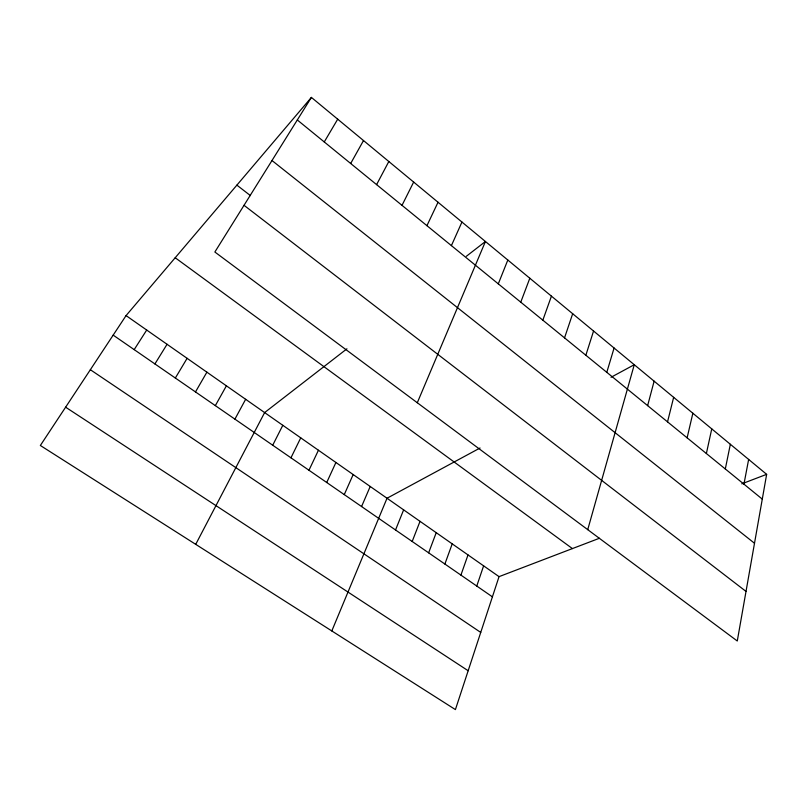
<?xml version="1.0" encoding="UTF-8"?>
<svg xmlns="http://www.w3.org/2000/svg" width="807" height="807" viewBox="0 0 807 807"><rect width="100%" height="100%" fill="white"/><g stroke="black" fill="none" stroke-linecap="round" stroke-linejoin="round"><path stroke-width="1.21" d="M766.65 474.334L737.275 641L214.864 252.016L311.401 97.405L766.65 474.334L741.784 483.837M743.943 484.17L748.644 459.415M725.311 468.968L730.345 444.274M706.377 453.524L711.754 428.88M687.12 437.828L692.86 413.234M667.54 421.859L673.653 397.326M647.638 405.628L654.124 381.166M587.738 529.644L634.272 364.724L611.02 377.283M606.793 372.33L614.087 348.009M585.852 355.251L593.559 331.011M599.43 538.259L499.039 576.642L455.41 709.595L40.35 445.484L126.063 315.598L311.401 97.405M564.537 337.871L572.677 313.721M476.766 586.033L483.615 565.848M460.918 575.098L468.01 554.923M542.839 320.177L551.433 296.139M444.879 564.032L452.213 543.868M428.638 552.825L436.224 532.67M520.767 302.181L529.816 278.244M412.185 541.477L420.023 521.342M498.292 283.852L507.825 260.025M395.531 529.977L403.631 509.863M331.808 630.943L387.027 498.242L480.054 448.006M417.3 402.743L485.431 241.495L466.315 256.313M361.576 506.544L370.211 486.47M344.266 494.6L353.173 474.546M451.406 245.621L461.947 222.046M326.724 482.495L335.924 462.472M308.96 470.239L318.442 450.245M426.943 225.678L438.03 202.244M290.954 457.811L300.739 437.848M402.017 205.341L413.658 182.059M272.716 445.222L282.803 425.299M195.718 544.352L264.625 412.579L346.939 348.806M376.597 184.621L388.823 161.501M234.918 419.136L245.651 399.294M215.338 405.628L226.404 385.827M350.682 163.488L363.513 140.539M195.486 391.93L206.895 372.168M324.263 141.941L337.709 119.184M175.341 378.029L187.113 358.328M154.914 363.937L167.049 344.286M134.194 349.633L146.703 330.043M65.619 407.192L468.161 670.738M90.344 369.717L480.73 632.426M113.172 335.127L492.411 596.837M126.063 315.598L499.039 576.642M175.2 257.746L572.415 548.589M244.027 205.301L746.021 591.42M236.885 185.126L250.412 195.597M271.989 160.522L754.505 543.262M297.309 119.971L762.282 499.119"/></g></svg>
